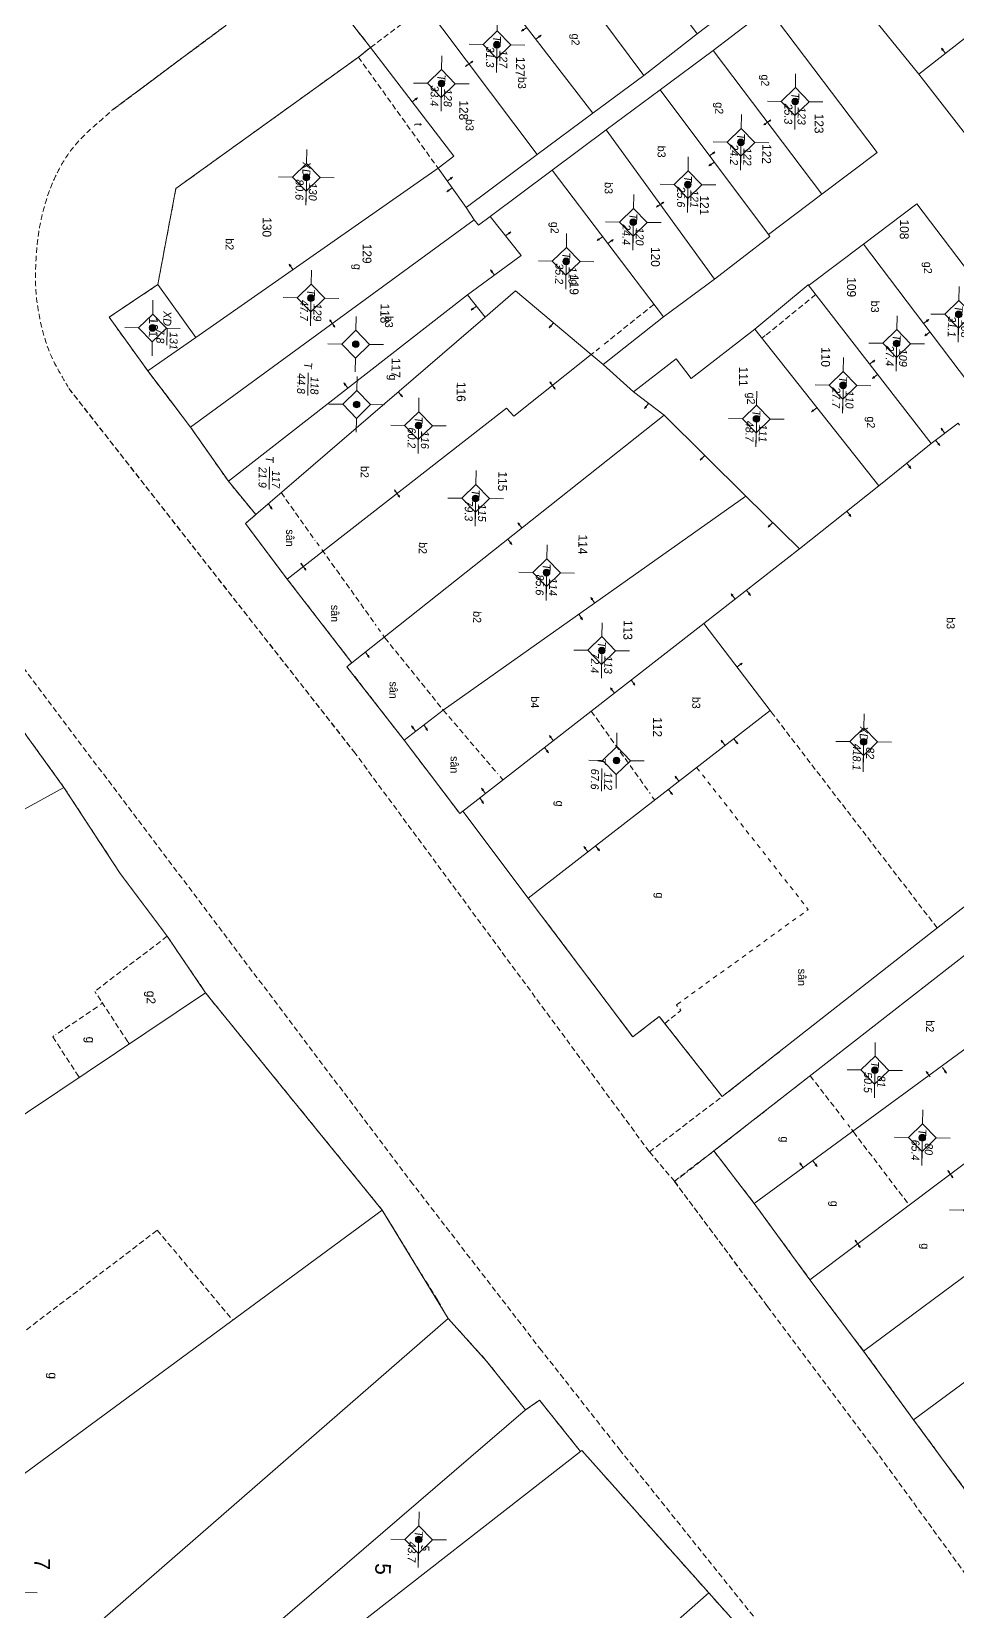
# Model space of a CAD drawing. Extents: x 601689 to 602595, y 1189742 to 1190763.
# Drawn here: x 602062.5 to 602104.2, y 1190195.5 to 1190266.6 of the extents above; entities that cross this region are included whole.
import ezdxf
from ezdxf.enums import TextEntityAlignment as Align

# ---------------------------------------------------------------- set-up
doc = ezdxf.new("R2010")
doc.units = 0
doc.header["$MEASUREMENT"] = 0
doc.linetypes.add('HIDDEN', pattern=[0.375, 0.25, -0.125])
for name, color, linetype in [('10', 250, 'Continuous'), ('11', 7, 'Continuous'), ('13', 7, 'Continuous'), ('14', 7, 'Continuous'), ('15', 7, 'Continuous'), ('16', 7, 'Continuous'), ('22', 7, 'Continuous'), ('53', 7, 'Continuous')]:
    doc.layers.add(name, color=color, linetype=linetype)
doc.layers.get('0').off()
doc.styles.add('TXT', font='vnshx.shx')

# ---------------------------------------------------------------- blocks, each defined once
blk = doc.blocks.new('B')
at = {"color": 7, "linetype": 'Continuous', "lineweight": 0}
for p, q in [((0.8, 2.62), (0.801, 5.6)), ((0.62, 2.441), (0.96, 2.78)), ((0.62, -0.969), (0.96, -0.63)), ((0.8, -4.05), (0.8, -0.81))]:
    blk.add_line(p, q, dxfattribs=at)
for points in [[(0.801, 5.6), (0.53, 5.331), (0.8, 10.21), (1.04, 4.83), (0.801, 5.6)], [(0.8, -4.05), (0.531, -4.309), (0.53, -9.429)], [(0.8, -4.05), (1.04, -4.569), (1.04, -10.289)], [(0.53, -7.289), (0.8, -6.95), (1.04, -8.139)]]:
    blk.add_lwpolyline(points, dxfattribs=at)
for points in [[(0.801, 5.6), (0.8, 10.21), (1.04, 4.83)], [(0.8, -4.05), (0.8, -6.95), (1.04, -4.569), (1.04, -8.139)]]:
    blk.add_solid(points, dxfattribs=at)
at = {"color": 7, "linetype": 'Continuous', "lineweight": 0, "style": 'TXT'}
blk.add_text('B', height=1.815, rotation=359.99996, dxfattribs=at).set_placement((0, 0))
blk = doc.blocks.new('NH3R')
at = {"layer": '16', "color": 7, "linetype": 'Continuous', "lineweight": 0}
for p, q in [((0, 0), (0.297, -0.005)), ((0.297, -0.005), (0.186, 0.031)), ((0.297, -0.005), (0.189, -0.033))]:
    blk.add_line(p, q, dxfattribs=at)
blk = doc.blocks.new('NH3')
at = {"layer": '16', "color": 7, "linetype": 'Continuous', "lineweight": 0}
for p, q in [((-0.199, -0.002), (-0.113, 0.021)), ((0.197, -0.012), (0.107, 0.015)), ((-0.199, -0.002), (0.197, -0.012)), ((-0.199, -0.002), (-0.116, -0.035)), ((0.197, -0.012), (0.104, -0.027))]:
    blk.add_line(p, q, dxfattribs=at)
blk = doc.blocks.new('*M1815181518151815')
at = {"layer": '13', "color": 3, "linetype": 'Continuous', "lineweight": 0}
blk.add_line((602586.786, 1189769.419), (602587.806, 1189769.419), dxfattribs=at)
at = {"layer": '13', "color": 3, "linetype": 'Continuous', "lineweight": 0, "style": 'TXT', "oblique": 7.60551}
for s, p in [('108', (602586.936, 1189769.719)), ('31.1', (602586.786, 1189769.119))]:
    blk.add_text(s, height=0.36, dxfattribs=at).set_placement(p, align=Align.MIDDLE_LEFT)
blk.add_text('T', height=0.36, dxfattribs=at).set_placement((602586.589, 1189769.419), align=Align.MIDDLE_RIGHT)
blk = doc.blocks.new('*M1818181818181818')
at = {"layer": '13', "color": 3, "linetype": 'Continuous', "lineweight": 0}
blk.add_line((602623.847, 1189768.32), (602624.867, 1189768.32), dxfattribs=at)
at = {"layer": '13', "color": 3, "linetype": 'Continuous', "lineweight": 0, "style": 'TXT', "oblique": 7.60551}
blk.add_text('T', height=0.36, dxfattribs=at).set_placement((602623.65, 1189768.32), align=Align.MIDDLE_RIGHT)
for s, p in [('80', (602623.997, 1189768.62)), ('65.4', (602623.847, 1189768.02))]:
    blk.add_text(s, height=0.36, dxfattribs=at).set_placement(p, align=Align.MIDDLE_LEFT)
blk = doc.blocks.new('*M1819181918191819')
at = {"layer": '13', "color": 3, "linetype": 'Continuous', "lineweight": 0}
blk.add_line((602588.134, 1189766.646), (602589.154, 1189766.646), dxfattribs=at)
at = {"layer": '13', "color": 3, "linetype": 'Continuous', "lineweight": 0, "style": 'TXT', "oblique": 7.60551}
for s, p in [('109', (602588.284, 1189766.946)), ('27.4', (602588.134, 1189766.346))]:
    blk.add_text(s, height=0.36, dxfattribs=at).set_placement(p, align=Align.MIDDLE_LEFT)
blk.add_text('T', height=0.36, dxfattribs=at).set_placement((602587.937, 1189766.646), align=Align.MIDDLE_RIGHT)
blk = doc.blocks.new('*M1820182018201820')
at = {"layer": '13', "color": 3, "linetype": 'Continuous', "lineweight": 0}
blk.add_line((602620.839, 1189766.138), (602621.859, 1189766.138), dxfattribs=at)
at = {"layer": '13', "color": 3, "linetype": 'Continuous', "lineweight": 0, "style": 'TXT', "oblique": 7.60551}
blk.add_text('T', height=0.36, dxfattribs=at).set_placement((602620.642, 1189766.138), align=Align.MIDDLE_RIGHT)
for s, p in [('81', (602620.989, 1189766.438)), ('50.5', (602620.839, 1189765.838))]:
    blk.add_text(s, height=0.36, dxfattribs=at).set_placement(p, align=Align.MIDDLE_LEFT)
blk = doc.blocks.new('*M1822182218221822')
at = {"layer": '13', "color": 3, "linetype": 'Continuous', "lineweight": 0}
blk.add_line((602606.073, 1189765.423), (602607.348, 1189765.423), dxfattribs=at)
at = {"layer": '13', "color": 3, "linetype": 'Continuous', "lineweight": 0, "style": 'TXT', "oblique": 7.60551}
blk.add_text('XD', height=0.36, dxfattribs=at).set_placement((602605.954, 1189765.423), align=Align.MIDDLE_RIGHT)
for s, p in [('82', (602606.223, 1189765.723)), ('418.1', (602606.073, 1189765.123))]:
    blk.add_text(s, height=0.36, dxfattribs=at).set_placement(p, align=Align.MIDDLE_LEFT)
blk = doc.blocks.new('*M1823182318231823')
at = {"layer": '13', "color": 3, "linetype": 'Continuous', "lineweight": 0}
blk.add_line((602590.05, 1189764.263), (602591.07, 1189764.263), dxfattribs=at)
at = {"layer": '13', "color": 3, "linetype": 'Continuous', "lineweight": 0, "style": 'TXT', "oblique": 7.60551}
blk.add_text('T', height=0.36, dxfattribs=at).set_placement((602589.853, 1189764.263), align=Align.MIDDLE_RIGHT)
for s, p in [('27.7', (602590.05, 1189763.963)), ('110', (602590.2, 1189764.563))]:
    blk.add_text(s, height=0.36, dxfattribs=at).set_placement(p, align=Align.MIDDLE_LEFT)
blk = doc.blocks.new('*M1825182518251825')
at = {"layer": '13', "color": 3, "linetype": 'Continuous', "lineweight": 0}
blk.add_line((602577.318, 1189761.923), (602578.338, 1189761.923), dxfattribs=at)
at = {"layer": '13', "color": 3, "linetype": 'Continuous', "lineweight": 0, "style": 'TXT', "oblique": 7.60551}
blk.add_text('T', height=0.36, dxfattribs=at).set_placement((602577.121, 1189761.923), align=Align.MIDDLE_RIGHT)
for s, p in [('123', (602577.468, 1189762.223)), ('25.3', (602577.318, 1189761.623))]:
    blk.add_text(s, height=0.36, dxfattribs=at).set_placement(p, align=Align.MIDDLE_LEFT)
blk = doc.blocks.new('*M1827182718271827')
at = {"layer": '13', "color": 3, "linetype": 'Continuous', "lineweight": 0}
blk.add_line((602591.62, 1189760.385), (602592.64, 1189760.385), dxfattribs=at)
at = {"layer": '13', "color": 3, "linetype": 'Continuous', "lineweight": 0, "style": 'TXT', "oblique": 7.60551}
for s, p in [('111', (602591.77, 1189760.685)), ('48.7', (602591.62, 1189760.085))]:
    blk.add_text(s, height=0.36, dxfattribs=at).set_placement(p, align=Align.MIDDLE_LEFT)
blk.add_text('T', height=0.36, dxfattribs=at).set_placement((602591.423, 1189760.385), align=Align.MIDDLE_RIGHT)
blk = doc.blocks.new('*M1828182818281828')
at = {"layer": '13', "color": 3, "linetype": 'Continuous', "lineweight": 0}
blk.add_line((602579.189, 1189759.509), (602580.209, 1189759.509), dxfattribs=at)
at = {"layer": '13', "color": 3, "linetype": 'Continuous', "lineweight": 0, "style": 'TXT', "oblique": 7.60551}
for s, p in [('122', (602579.339, 1189759.809)), ('24.2', (602579.189, 1189759.209))]:
    blk.add_text(s, height=0.36, dxfattribs=at).set_placement(p, align=Align.MIDDLE_LEFT)
blk.add_text('T', height=0.36, dxfattribs=at).set_placement((602578.992, 1189759.509), align=Align.MIDDLE_RIGHT)
blk = doc.blocks.new('*M1829182918291829')
at = {"layer": '13', "color": 3, "linetype": 'Continuous', "lineweight": 0}
blk.add_line((602581.123, 1189757.151), (602582.143, 1189757.151), dxfattribs=at)
at = {"layer": '13', "color": 3, "linetype": 'Continuous', "lineweight": 0, "style": 'TXT', "oblique": 7.60551}
blk.add_text('T', height=0.36, dxfattribs=at).set_placement((602580.926, 1189757.151), align=Align.MIDDLE_RIGHT)
for s, p in [('25.6', (602581.123, 1189756.851)), ('121', (602581.273, 1189757.451))]:
    blk.add_text(s, height=0.36, dxfattribs=at).set_placement(p, align=Align.MIDDLE_LEFT)
blk = doc.blocks.new('*M1831183118311831')
at = {"layer": '13', "color": 3, "linetype": 'Continuous', "lineweight": 0}
blk.add_line((602582.853, 1189754.717), (602583.873, 1189754.717), dxfattribs=at)
at = {"layer": '13', "color": 3, "linetype": 'Continuous', "lineweight": 0, "style": 'TXT', "oblique": 7.60551}
blk.add_text('T', height=0.36, dxfattribs=at).set_placement((602582.656, 1189754.717), align=Align.MIDDLE_RIGHT)
for s, p in [('120', (602583.003, 1189755.017)), ('24.4', (602582.853, 1189754.417))]:
    blk.add_text(s, height=0.36, dxfattribs=at).set_placement(p, align=Align.MIDDLE_LEFT)
blk = doc.blocks.new('*M1832183218321832')
at = {"layer": '13', "color": 3, "linetype": 'Continuous', "lineweight": 0}
blk.add_line((602607.079, 1189754.312), (602608.099, 1189754.312), dxfattribs=at)
at = {"layer": '13', "color": 3, "linetype": 'Continuous', "lineweight": 0, "style": 'TXT', "oblique": 7.60551}
blk.add_text('T', height=0.36, dxfattribs=at).set_placement((602606.882, 1189754.312), align=Align.MIDDLE_RIGHT)
for s, p in [('67.6', (602607.079, 1189754.012)), ('112', (602607.229, 1189754.612))]:
    blk.add_text(s, height=0.36, dxfattribs=at).set_placement(p, align=Align.MIDDLE_LEFT)
blk = doc.blocks.new('*M1833183318331833')
at = {"layer": '13', "color": 3, "linetype": 'Continuous', "lineweight": 0}
blk.add_line((602602.138, 1189753.578), (602603.158, 1189753.578), dxfattribs=at)
at = {"layer": '13', "color": 3, "linetype": 'Continuous', "lineweight": 0, "style": 'TXT', "oblique": 7.60551}
blk.add_text('T', height=0.36, dxfattribs=at).set_placement((602601.941, 1189753.578), align=Align.MIDDLE_RIGHT)
for s, p in [('113', (602602.288, 1189753.878)), ('72.4', (602602.138, 1189753.278))]:
    blk.add_text(s, height=0.36, dxfattribs=at).set_placement(p, align=Align.MIDDLE_LEFT)
blk = doc.blocks.new('*M1835183518351835')
at = {"layer": '13', "color": 3, "linetype": 'Continuous', "lineweight": 0}
blk.add_line((602584.658, 1189751.721), (602585.678, 1189751.721), dxfattribs=at)
at = {"layer": '13', "color": 3, "linetype": 'Continuous', "lineweight": 0, "style": 'TXT', "oblique": 7.60551}
for s, p in [('119', (602584.808, 1189752.021)), ('35.2', (602584.658, 1189751.421))]:
    blk.add_text(s, height=0.36, dxfattribs=at).set_placement(p, align=Align.MIDDLE_LEFT)
blk.add_text('T', height=0.36, dxfattribs=at).set_placement((602584.461, 1189751.721), align=Align.MIDDLE_RIGHT)
blk = doc.blocks.new('*M1836183618361836')
at = {"layer": '13', "color": 3, "linetype": 'Continuous', "lineweight": 0}
blk.add_line((602598.67, 1189751.046), (602599.69, 1189751.046), dxfattribs=at)
at = {"layer": '13', "color": 3, "linetype": 'Continuous', "lineweight": 0, "style": 'TXT', "oblique": 7.60551}
for s, p in [('114', (602598.82, 1189751.346)), ('85.6', (602598.67, 1189750.746))]:
    blk.add_text(s, height=0.36, dxfattribs=at).set_placement(p, align=Align.MIDDLE_LEFT)
blk.add_text('T', height=0.36, dxfattribs=at).set_placement((602598.473, 1189751.046), align=Align.MIDDLE_RIGHT)
blk = doc.blocks.new('*M1838183818381838')
at = {"layer": '13', "color": 3, "linetype": 'Continuous', "lineweight": 0}
blk.add_line((602574.956, 1189748.466), (602575.976, 1189748.466), dxfattribs=at)
at = {"layer": '13', "color": 3, "linetype": 'Continuous', "lineweight": 0, "style": 'TXT', "oblique": 7.60551}
blk.add_text('T', height=0.36, dxfattribs=at).set_placement((602574.759, 1189748.466), align=Align.MIDDLE_RIGHT)
for s, p in [('127', (602575.106, 1189748.766)), ('31.3', (602574.956, 1189748.166))]:
    blk.add_text(s, height=0.36, dxfattribs=at).set_placement(p, align=Align.MIDDLE_LEFT)
blk = doc.blocks.new('*M1839183918391839')
at = {"layer": '13', "color": 3, "linetype": 'Continuous', "lineweight": 0}
blk.add_line((602595.38, 1189747.803), (602596.4, 1189747.803), dxfattribs=at)
at = {"layer": '13', "color": 3, "linetype": 'Continuous', "lineweight": 0, "style": 'TXT', "oblique": 7.60551}
blk.add_text('T', height=0.36, dxfattribs=at).set_placement((602595.183, 1189747.803), align=Align.MIDDLE_RIGHT)
for s, p in [('115', (602595.53, 1189748.103)), ('79.3', (602595.38, 1189747.503))]:
    blk.add_text(s, height=0.36, dxfattribs=at).set_placement(p, align=Align.MIDDLE_LEFT)
blk = doc.blocks.new('*M1840184018401840')
at = {"layer": '13', "color": 3, "linetype": 'Continuous', "lineweight": 0}
blk.add_line((602576.738, 1189745.993), (602577.758, 1189745.993), dxfattribs=at)
at = {"layer": '13', "color": 3, "linetype": 'Continuous', "lineweight": 0, "style": 'TXT', "oblique": 7.60551}
for s, p in [('128', (602576.888, 1189746.293)), ('33.4', (602576.738, 1189745.693))]:
    blk.add_text(s, height=0.36, dxfattribs=at).set_placement(p, align=Align.MIDDLE_LEFT)
blk.add_text('T', height=0.36, dxfattribs=at).set_placement((602576.541, 1189745.993), align=Align.MIDDLE_RIGHT)
blk = doc.blocks.new('*M1841184118411841')
at = {"layer": '13', "color": 3, "linetype": 'Continuous', "lineweight": 0}
blk.add_line((602592.14, 1189745.186), (602593.16, 1189745.186), dxfattribs=at)
at = {"layer": '13', "color": 3, "linetype": 'Continuous', "lineweight": 0, "style": 'TXT', "oblique": 7.60551}
for s, p in [('116', (602592.29, 1189745.486)), ('60.2', (602592.14, 1189744.886))]:
    blk.add_text(s, height=0.36, dxfattribs=at).set_placement(p, align=Align.MIDDLE_LEFT)
blk.add_text('T', height=0.36, dxfattribs=at).set_placement((602591.943, 1189745.186), align=Align.MIDDLE_RIGHT)
blk = doc.blocks.new('*M1842184218421842')
at = {"layer": '13', "color": 3, "linetype": 'Continuous', "lineweight": 0}
blk.add_line((602591.23, 1189742.389), (602592.25, 1189742.389), dxfattribs=at)
at = {"layer": '13', "color": 3, "linetype": 'Continuous', "lineweight": 0, "style": 'TXT', "oblique": 7.60551}
for s, p in [('117', (602591.38, 1189742.689)), ('21.9', (602591.23, 1189742.089))]:
    blk.add_text(s, height=0.36, dxfattribs=at).set_placement(p, align=Align.MIDDLE_LEFT)
blk.add_text('T', height=0.36, dxfattribs=at).set_placement((602591.033, 1189742.389), align=Align.MIDDLE_RIGHT)
blk = doc.blocks.new('*M1843184318431843')
at = {"layer": '13', "color": 3, "linetype": 'Continuous', "lineweight": 0}
blk.add_line((602588.521, 1189742.307), (602589.541, 1189742.307), dxfattribs=at)
at = {"layer": '13', "color": 3, "linetype": 'Continuous', "lineweight": 0, "style": 'TXT', "oblique": 7.60551}
blk.add_text('T', height=0.36, dxfattribs=at).set_placement((602588.324, 1189742.307), align=Align.MIDDLE_RIGHT)
for s, p in [('44.8', (602588.521, 1189742.007)), ('118', (602588.671, 1189742.607))]:
    blk.add_text(s, height=0.36, dxfattribs=at).set_placement(p, align=Align.MIDDLE_LEFT)
blk = doc.blocks.new('*M1844184418441844')
at = {"layer": '13', "color": 3, "linetype": 'Continuous', "lineweight": 0}
blk.add_line((602586.473, 1189740.265), (602587.493, 1189740.265), dxfattribs=at)
at = {"layer": '13', "color": 3, "linetype": 'Continuous', "lineweight": 0, "style": 'TXT', "oblique": 7.60551}
for s, p in [('129', (602586.623, 1189740.565)), ('47.7', (602586.473, 1189739.965))]:
    blk.add_text(s, height=0.36, dxfattribs=at).set_placement(p, align=Align.MIDDLE_LEFT)
blk.add_text('T', height=0.36, dxfattribs=at).set_placement((602586.276, 1189740.265), align=Align.MIDDLE_RIGHT)
blk = doc.blocks.new('*M1845184518451845')
at = {"layer": '13', "color": 3, "linetype": 'Continuous', "lineweight": 0}
blk.add_line((602581.048, 1189739.978), (602582.068, 1189739.978), dxfattribs=at)
at = {"layer": '13', "color": 3, "linetype": 'Continuous', "lineweight": 0, "style": 'TXT', "oblique": 7.60551}
blk.add_text('XD', height=0.36, dxfattribs=at).set_placement((602580.929, 1189739.978), align=Align.MIDDLE_RIGHT)
for s, p in [('130', (602581.198, 1189740.278)), ('80.6', (602581.048, 1189739.678))]:
    blk.add_text(s, height=0.36, dxfattribs=at).set_placement(p, align=Align.MIDDLE_LEFT)
blk = doc.blocks.new('*M1846184618461846')
at = {"layer": '13', "color": 3, "linetype": 'Continuous', "lineweight": 0}
blk.add_line((602587.923, 1189733.152), (602588.688, 1189733.152), dxfattribs=at)
at = {"layer": '13', "color": 3, "linetype": 'Continuous', "lineweight": 0, "style": 'TXT', "oblique": 7.60551}
for s, p in [('131', (602588.073, 1189733.452)), ('7.8', (602587.923, 1189732.852))]:
    blk.add_text(s, height=0.36, dxfattribs=at).set_placement(p, align=Align.MIDDLE_LEFT)
blk.add_text('XD', height=0.36, dxfattribs=at).set_placement((602587.804, 1189733.152), align=Align.MIDDLE_RIGHT)
blk = doc.blocks.new('CENTRD')
at = {"layer": '11', "linetype": 'Continuous', "lineweight": 0}
h = blk.add_hatch(color=2, dxfattribs=at)
edge = h.paths.add_edge_path()
edge.add_arc((0, 0), 0.15, 0, 360)
at = {"layer": '11', "color": 2, "linetype": 'Continuous', "lineweight": 0}
for p, q in [((0, 1.25), (0, 0.625)), ((-0.625, 0), (-1.25, 0)), ((0, 0.625), (-0.625, 0)), ((-0.625, 0), (0, -0.625)), ((0.625, 0), (0, 0.625)), ((0, -0.625), (0.625, 0)), ((1.25, 0), (0.625, 0)), ((0, -0.625), (0, -1.25))]:
    blk.add_line(p, q, dxfattribs=at)
blk.add_circle((0, 0), 0.15, dxfattribs=at)
blk = doc.blocks.new('*M1868186818681868')
at = {"layer": '13', "color": 3, "linetype": 'Continuous', "lineweight": 0}
blk.add_line((602642.253, 1189745.921), (602643.273, 1189745.921), dxfattribs=at)
at = {"layer": '13', "color": 3, "linetype": 'Continuous', "lineweight": 0, "style": 'TXT', "oblique": 7.60551}
for s, p in [('5', (602642.403, 1189746.221)), ('43.7', (602642.253, 1189745.621))]:
    blk.add_text(s, height=0.36, dxfattribs=at).set_placement(p, align=Align.MIDDLE_LEFT)
blk.add_text('T', height=0.36, dxfattribs=at).set_placement((602642.056, 1189745.921), align=Align.MIDDLE_RIGHT)

msp = doc.modelspace()

# ---------------------------------------------------------------- linework, layer by layer
at = {"layer": '10', "color": 7, "linetype": 'Continuous', "lineweight": 0}
for p, q in [((602086.335, 1190274.716), (602092.463, 1190266.471)), ((602083.91, 1190272.869), (602090.066, 1190264.594)), ((602079.139, 1190269.184), (602085.267, 1190261.04)), ((602100.432, 1190267.121), (602102.429, 1190264.654)), ((602092.463, 1190266.471), (602090.066, 1190264.594)), ((602102.429, 1190264.654), (602104.834, 1190266.531)), ((602090.798, 1190263.954), (602093.182, 1190265.721)), ((602093.182, 1190265.721), (602098.064, 1190259.254)), ((602090.066, 1190264.594), (602087.764, 1190262.905)), ((602088.363, 1190262.147), (602090.798, 1190263.954)), ((602090.798, 1190263.954), (602095.669, 1190257.447)), ((602087.764, 1190262.905), (602085.267, 1190261.04)), ((602085.928, 1190260.33), (602088.363, 1190262.147)), ((602088.363, 1190262.147), (602093.242, 1190255.43)), ((602085.267, 1190261.04), (602082.065, 1190258.653)), ((602080.799, 1190260.421), (602069.904, 1190252.81)), ((602080.799, 1190260.421), (602082.065, 1190258.653)), ((602083.14, 1190258.249), (602085.928, 1190260.33)), ((602085.928, 1190260.33), (602090.948, 1190253.732)), ((602098.064, 1190259.254), (602095.669, 1190257.447)), ((602082.427, 1190258.098), (602069.659, 1190248.773)), ((602082.065, 1190258.653), (602082.427, 1190258.098)), ((602099.953, 1190256.998), (602105.414, 1190249.772)), ((602093.242, 1190255.43), (602090.948, 1190253.732)), ((602068.187, 1190255.183), (602069.904, 1190252.81)), ((602071.365, 1190246.339), (602082.121, 1190254.722)), ((602082.121, 1190254.722), (602082.917, 1190253.721)), ((602097.458, 1190255.172), (602095.06, 1190253.175)), ((602097.458, 1190255.172), (602102.99, 1190248.035)), ((602082.917, 1190253.721), (602072.595, 1190244.842)), ((602090.948, 1190253.732), (602088.228, 1190251.588)), ((602095.06, 1190253.175), (602100.634, 1190246.128)), ((602069.904, 1190252.81), (602067.743, 1190251.299)), ((602088.228, 1190251.588), (602087.695, 1190252.036)), ((602069.659, 1190248.773), (602067.743, 1190251.299)), ((602088.228, 1190251.588), (602089.592, 1190250.36)), ((602089.592, 1190250.36), (602090.968, 1190249.311)), ((602090.968, 1190249.311), (602076.923, 1190238.173)), ((602090.968, 1190249.311), (602094.657, 1190245.67)), ((602071.365, 1190246.339), (602069.659, 1190248.773)), ((602100.634, 1190246.128), (602102.99, 1190248.035)), ((602072.595, 1190244.842), (602071.365, 1190246.339)), ((602097.065, 1190243.297), (602100.634, 1190246.128)), ((602094.657, 1190245.67), (602097.065, 1190243.297)), ((602092.759, 1190239.946), (602097.065, 1190243.297)), ((602076.923, 1190238.173), (602074.016, 1190241.932)), ((602081.913, 1190231.494), (602092.759, 1190239.946)), ((602081.913, 1190231.494), (602084.86, 1190227.583)), ((602070.34, 1190223.323), (602031.532, 1190197.323)), ((602070.34, 1190223.323), (602078.286, 1190213.552)), ((602107.689, 1190223.13), (602095.031, 1190213.843)), ((602110.155, 1190219.896), (602097.535, 1190210.418)), ((602112.6, 1190216.592), (602099.95, 1190207.205)), ((602078.286, 1190213.552), (602081.26, 1190208.672)), ((602095.031, 1190213.843), (602097.535, 1190210.418)), ((602097.535, 1190210.418), (602099.95, 1190207.205)), ((602099.95, 1190207.205), (602102.199, 1190204.114)), ((602102.199, 1190204.114), (602104.672, 1190200.76)), ((602092.981, 1190196.33), (602099.285, 1190189.314))]:
    msp.add_line(p, q, dxfattribs=at)
for points in [[(602092.463, 1190266.471), (602095.03, 1190268.436), (602090.04, 1190275.015), (602088.862, 1190276.611), (602086.335, 1190274.716)], [(602081.595, 1190271.02), (602082.635, 1190269.556), (602087.764, 1190262.905)], [(602077.763, 1190265.852), (602076.633, 1190267.298), (602079.139, 1190269.184)], [(602093.182, 1190265.721), (602095.659, 1190267.608), (602100.56, 1190261.13), (602098.064, 1190259.254)], [(602068.187, 1190255.183), (602069.006, 1190259.513), (602077.217, 1190265.42), (602077.763, 1190265.852)], [(602077.763, 1190265.852), (602081.507, 1190260.962), (602080.799, 1190260.421)], [(602102.429, 1190264.654), (602108.738, 1190256.548), (602111.183, 1190258.424)], [(602108.526, 1190252.08), (602106.082, 1190255.424), (602105.334, 1190254.894), (602102.348, 1190258.825), (602099.953, 1190256.998)], [(602083.14, 1190258.249), (602084.535, 1190256.499), (602082.121, 1190254.722)], [(602082.427, 1190258.098), (602082.614, 1190257.856), (602083.14, 1190258.249)], [(602095.669, 1190257.447), (602095.728, 1190257.356), (602093.242, 1190255.43)], [(602099.953, 1190256.998), (602097.518, 1190255.181), (602097.458, 1190255.172)], [(602067.743, 1190251.299), (602065.996, 1190253.723), (602068.187, 1190255.183)], [(602087.695, 1190252.036), (602084.283, 1190254.903), (602082.917, 1190253.721)], [(602095.06, 1190253.175), (602092.19, 1190250.954), (602091.513, 1190251.853), (602089.592, 1190250.36)], [(602087.695, 1190252.036), (602084.216, 1190249.263), (602083.881, 1190249.628), (602074.016, 1190241.932)], [(602102.99, 1190248.035), (602104.213, 1190248.949), (602104.271, 1190248.858)], [(602094.657, 1190245.67), (602081.035, 1190236.046), (602079.276, 1190234.69)], [(602074.016, 1190241.932), (602072.13, 1190244.439), (602072.595, 1190244.842)], [(602092.759, 1190239.946), (602095.745, 1190236.024), (602084.86, 1190227.583)], [(602079.276, 1190234.69), (602076.702, 1190237.996), (602076.923, 1190238.173)], [(602060.481, 1190235.818), (602061.219, 1190236.367), (602063.967, 1190232.56)], [(602114.957, 1190235.411), (602093.587, 1190218.653), (602090.756, 1190222.252), (602089.563, 1190221.348), (602084.86, 1190227.583)], [(602079.276, 1190234.69), (602081.781, 1190231.385), (602081.913, 1190231.494)], [(602063.967, 1190232.56), (602060.711, 1190230.774), (602056.81, 1190228.538), (602055.671, 1190227.853), (602054.03, 1190229.996)], [(602063.967, 1190232.56), (602066.494, 1190228.695), (602068.615, 1190225.866), (602070.34, 1190223.323)], [(602107.689, 1190223.13), (602105.597, 1190225.879), (602093.213, 1190216.208), (602095.031, 1190213.843)], [(602078.286, 1190213.552), (602058.87, 1190199.269), (602058.577, 1190199.122), (602051.971, 1190193.592), (602046.351, 1190189.169), (602041.777, 1190184.532)], [(602114.838, 1190213.572), (602114.897, 1190213.491), (602102.199, 1190204.114)], [(602081.26, 1190208.672), (602056.868, 1190187.446), (602046.854, 1190175.532)], [(602081.26, 1190208.672), (602082.983, 1190206.758), (602084.733, 1190204.564)], [(602084.733, 1190204.564), (602085.37, 1190204.996), (602087.207, 1190202.69)], [(602084.733, 1190204.564), (602072.64, 1190194.169), (602074.408, 1190192.564)], [(602087.207, 1190202.69), (602075.977, 1190193.934), (602074.408, 1190192.564)], [(602092.981, 1190196.33), (602087.268, 1190202.739), (602087.207, 1190202.69)], [(602058.465, 1190163.992), (602064.092, 1190169.505), (602072.065, 1190177.676), (602080.015, 1190185.017), (602082.14, 1190186.788), (602092.981, 1190196.33)]]:
    msp.add_lwpolyline(points, dxfattribs=at)
at = {"layer": '14', "color": 6, "linetype": 'HIDDEN', "lineweight": 0}
for p, q in [((602077.763, 1190265.852), (602079.825, 1190267.405)), ((602077.217, 1190265.42), (602080.799, 1190260.421)), ((602097.792, 1190254.737), (602095.536, 1190252.898)), ((602090.516, 1190254.297), (602088.19, 1190252.439)), ((602095.526, 1190252.898), (602095.375, 1190252.77)), ((602087.815, 1190252.134), (602087.695, 1190252.036)), ((602088.068, 1190252.34), (602087.916, 1190252.213)), ((602073.738, 1190245.827), (602075.269, 1190243.675)), ((602075.338, 1190243.584), (602075.446, 1190243.434)), ((602075.573, 1190243.262), (602078.017, 1190239.848)), ((602078.105, 1190239.717), (602078.203, 1190239.585)), ((602078.311, 1190239.434), (602078.409, 1190239.292)), ((602078.409, 1190239.292), (602081.035, 1190236.046)), ((602081.035, 1190236.046), (602083.486, 1190233.173)), ((602087.695, 1190235.995), (602090.343, 1190232.288)), ((602095.873, 1190235.852), (602095.745, 1190236.024)), ((602103.262, 1190226.241), (602095.873, 1190235.852)), ((602092.567, 1190233.298), (602092.439, 1190233.45)), ((602083.594, 1190233.051), (602083.722, 1190232.899)), ((602092.814, 1190232.984), (602092.696, 1190233.136)), ((602093.059, 1190232.671), (602092.941, 1190232.823)), ((602090.442, 1190232.147), (602090.55, 1190231.995)), ((602093.305, 1190232.358), (602093.187, 1190232.509)), ((602093.56, 1190232.044), (602093.432, 1190232.196)), ((602093.807, 1190231.721), (602093.679, 1190231.883)), ((602094.052, 1190231.407), (602093.924, 1190231.569)), ((602094.297, 1190231.094), (602094.17, 1190231.256)), ((602094.543, 1190230.781), (602094.425, 1190230.942)), ((602094.789, 1190230.467), (602094.671, 1190230.629)), ((602095.035, 1190230.154), (602094.917, 1190230.306)), ((602095.29, 1190229.84), (602095.163, 1190229.992)), ((602095.536, 1190229.526), (602095.408, 1190229.678)), ((602095.782, 1190229.214), (602095.654, 1190229.366)), ((602096.028, 1190228.89), (602095.91, 1190229.052)), ((602096.273, 1190228.577), (602096.155, 1190228.738)), ((602096.519, 1190228.263), (602096.401, 1190228.425)), ((602096.775, 1190227.95), (602096.646, 1190228.111)), ((602097.021, 1190227.637), (602096.893, 1190227.799)), ((602097.078, 1190226.786), (602097.24, 1190226.903)), ((602097.266, 1190227.323), (602097.138, 1190227.475)), ((602096.099, 1190226.089), (602096.261, 1190226.207)), ((602096.422, 1190226.324), (602096.584, 1190226.442)), ((602096.746, 1190226.561), (602096.907, 1190226.668)), ((602095.13, 1190225.382), (602095.291, 1190225.5)), ((602095.453, 1190225.618), (602095.614, 1190225.736)), ((602095.776, 1190225.854), (602095.937, 1190225.971)), ((602094.159, 1190224.676), (602094.321, 1190224.794)), ((602094.483, 1190224.911), (602094.644, 1190225.029)), ((602094.806, 1190225.147), (602094.968, 1190225.264)), ((602093.18, 1190223.979), (602093.342, 1190224.097)), ((602093.514, 1190224.214), (602093.675, 1190224.332)), ((602093.837, 1190224.45), (602093.998, 1190224.567)), ((602092.211, 1190223.272), (602092.371, 1190223.39)), ((602092.533, 1190223.507), (602092.695, 1190223.625)), ((602092.857, 1190223.744), (602093.018, 1190223.861)), ((602065.472, 1190222.699), (602063.594, 1190221.434)), ((602065.488, 1190223.189), (602065.634, 1190222.957)), ((602065.703, 1190222.856), (602065.612, 1190222.797)), ((602065.673, 1190222.896), (602066.849, 1190221.1)), ((602091.533, 1190222.782), (602091.726, 1190222.919)), ((602091.582, 1190222.711), (602091.533, 1190222.782)), ((602091.73, 1190222.529), (602091.681, 1190222.6)), ((602091.887, 1190223.037), (602092.049, 1190223.154)), ((602091.002, 1190221.949), (602091.73, 1190222.529)), ((602066.849, 1190221.1), (602066.898, 1190221.029)), ((602064.589, 1190219.621), (602064.647, 1190219.53)), ((602097.55, 1190219.589), (602099.142, 1190217.527)), ((602099.24, 1190217.395), (602099.338, 1190217.274)), ((602099.407, 1190217.183), (602099.495, 1190217.062)), ((602099.495, 1190217.062), (602102.001, 1190213.777))]:
    msp.add_line(p, q, dxfattribs=at)
for points in [[(602097.402, 1190227.021), (602097.462, 1190227.07), (602097.384, 1190227.161)], [(602068.615, 1190225.866), (602065.351, 1190223.39), (602065.419, 1190223.28)], [(602063.513, 1190221.386), (602063.463, 1190221.346), (602064.589, 1190219.621)], [(602055.713, 1190203.172), (602068.164, 1190212.641), (602071.559, 1190208.604)]]:
    msp.add_lwpolyline(points, dxfattribs=at)
at = {"layer": '22', "color": 7, "linetype": 'HIDDEN', "lineweight": 0}
for p, q in [((602079.956, 1190273.323), (602066.104, 1190263.012)), ((602079.865, 1190273.255), (602066.104, 1190263.012)), ((602071.197, 1190266.803), (602066.104, 1190263.012)), ((602077.763, 1190265.852), (602076.633, 1190267.298)), ((602069.006, 1190259.513), (602077.217, 1190265.42)), ((602077.217, 1190265.42), (602077.763, 1190265.852)), ((602069.006, 1190259.513), (602073.834, 1190262.986)), ((602068.187, 1190255.183), (602069.006, 1190259.513)), ((602068.187, 1190255.183), (602069.006, 1190259.513)), ((602065.996, 1190253.723), (602068.187, 1190255.183)), ((602065.996, 1190253.723), (602068.187, 1190255.183)), ((602067.743, 1190251.299), (602065.996, 1190253.723)), ((602067.743, 1190251.299), (602065.996, 1190253.723)), ((602069.119, 1190249.49), (602067.743, 1190251.299)), ((602069.659, 1190248.773), (602067.743, 1190251.299)), ((602064.182, 1190250.518), (602077.009, 1190234.181)), ((602064.192, 1190250.508), (602066.541, 1190247.515)), ((602064.192, 1190250.508), (602077.009, 1190234.181)), ((602079.672, 1190214.713), (602053.319, 1190249.617)), ((602079.672, 1190214.713), (602053.319, 1190249.617)), ((602071.365, 1190246.339), (602069.659, 1190248.773)), ((602072.595, 1190244.842), (602071.365, 1190246.339)), ((602072.13, 1190244.439), (602072.595, 1190244.842)), ((602074.016, 1190241.932), (602072.13, 1190244.439)), ((602076.923, 1190238.173), (602074.016, 1190241.932)), ((602076.702, 1190237.996), (602076.923, 1190238.173)), ((602079.276, 1190234.69), (602076.702, 1190237.996)), ((602061.219, 1190236.367), (602063.967, 1190232.56)), ((602079.276, 1190234.69), (602081.781, 1190231.385)), ((602063.967, 1190232.56), (602066.494, 1190228.695)), ((602081.781, 1190231.385), (602081.913, 1190231.494)), ((602081.913, 1190231.494), (602084.86, 1190227.583)), ((602066.494, 1190228.695), (602068.615, 1190225.866)), ((602084.86, 1190227.583), (602089.563, 1190221.348)), ((602068.615, 1190225.866), (602070.34, 1190223.323)), ((602070.34, 1190223.323), (602070.35, 1190223.303)), ((602070.35, 1190223.303), (602078.286, 1190213.552)), ((602089.563, 1190221.348), (602090.756, 1190222.252)), ((602090.756, 1190222.252), (602091.002, 1190221.949)), ((602091.002, 1190221.949), (602093.587, 1190218.653)), ((602093.587, 1190218.653), (602096.306, 1190220.786)), ((602097.348, 1190219.441), (602093.213, 1190216.208)), ((602090.312, 1190216.168), (602091.434, 1190214.853)), ((602090.312, 1190216.168), (602091.434, 1190214.853)), ((602091.434, 1190214.853), (602093.213, 1190216.208)), ((602093.213, 1190216.208), (602091.98, 1190215.245)), ((602093.213, 1190216.208), (602095.031, 1190213.843)), ((602091.879, 1190215.166), (602091.616, 1190214.97)), ((602085.45, 1190207.235), (602079.672, 1190214.713)), ((602085.45, 1190207.235), (602079.672, 1190214.713)), ((602078.286, 1190213.552), (602080.78, 1190209.489)), ((602095.031, 1190213.843), (602097.535, 1190210.418)), ((602097.535, 1190210.418), (602099.95, 1190207.205)), ((602080.78, 1190209.489), (602081.26, 1190208.672)), ((602081.26, 1190208.672), (602082.983, 1190206.758)), ((602089.008, 1190202.725), (602085.45, 1190207.235)), ((602089.008, 1190202.725), (602085.45, 1190207.235)), ((602099.95, 1190207.205), (602102.199, 1190204.114)), ((602082.983, 1190206.758), (602084.733, 1190204.564)), ((602084.733, 1190204.564), (602085.37, 1190204.996)), ((602085.37, 1190204.996), (602087.207, 1190202.69)), ((602102.199, 1190204.114), (602104.672, 1190200.76)), ((602087.268, 1190202.739), (602087.207, 1190202.69)), ((602087.268, 1190202.739), (602092.981, 1190196.33)), ((602096.166, 1190193.817), (602089.008, 1190202.725)), ((602096.166, 1190193.817), (602089.008, 1190202.725)), ((602092.981, 1190196.33), (602095.66, 1190193.323))]:
    msp.add_line(p, q, dxfattribs=at)
for points in [[(602077.009, 1190234.181), (602090.312, 1190216.168), (602093.587, 1190218.653)], [(602077.009, 1190234.181), (602090.312, 1190216.168), (602093.587, 1190218.653)], [(602091.434, 1190214.853), (602095.628, 1190209.215), (602100.44, 1190202.798), (602106.104, 1190195.01), (602119.132, 1190178.07), (602122.904, 1190173.848), (602129.615, 1190167.306), (602134.214, 1190163.523)], [(602091.515, 1190214.891), (602091.444, 1190214.832), (602095.628, 1190209.215), (602100.44, 1190202.798), (602106.104, 1190195.01), (602113.129, 1190185.873)]]:
    msp.add_lwpolyline(points, dxfattribs=at)
msp.add_open_spline([(602066.023, 1190262.924), (602065.763, 1190262.697), (602065.503, 1190262.47), (602065.244, 1190262.244), (602065.079, 1190262.1), (602064.922, 1190261.947), (602064.767, 1190261.791), (602064.5, 1190261.522), (602064.263, 1190261.228), (602064.055, 1190260.91), (602063.942, 1190260.736), (602063.844, 1190260.557), (602063.747, 1190260.374), (602063.64, 1190260.172), (602063.54, 1190259.97), (602063.449, 1190259.759), (602063.192, 1190259.154), (602063.022, 1190258.532), (602062.893, 1190257.886), (602062.777, 1190257.302), (602062.728, 1190256.716), (602062.7, 1190256.129), (602062.669, 1190255.487), (602062.681, 1190254.842), (602062.783, 1190254.198), (602062.933, 1190253.244), (602063.175, 1190252.297), (602063.645, 1190251.466), (602063.814, 1190251.167), (602063.984, 1190250.868), (602064.153, 1190250.568)], degree=3, knots=[0, 0, 0, 0, 0.075596, 0.075596, 0.075596, 0.123684, 0.123684, 0.123684, 0.206491, 0.206491, 0.206491, 0.251661, 0.251661, 0.251661, 0.301679, 0.301679, 0.301679, 0.444486, 0.444486, 0.444486, 0.573764, 0.573764, 0.573764, 0.715121, 0.715121, 0.715121, 0.924592, 0.924592, 0.924592, 1, 1, 1, 1], dxfattribs=at)
msp.add_open_spline([(602066.023, 1190262.924), (602065.763, 1190262.697), (602065.503, 1190262.47), (602065.244, 1190262.244), (602065.079, 1190262.1), (602064.922, 1190261.947), (602064.767, 1190261.791), (602064.5, 1190261.522), (602064.263, 1190261.228), (602064.055, 1190260.91), (602063.942, 1190260.736), (602063.844, 1190260.557), (602063.747, 1190260.374), (602063.64, 1190260.172), (602063.54, 1190259.97), (602063.449, 1190259.759), (602063.192, 1190259.154), (602063.022, 1190258.532), (602062.893, 1190257.886), (602062.777, 1190257.302), (602062.728, 1190256.716), (602062.7, 1190256.129), (602062.669, 1190255.487), (602062.681, 1190254.842), (602062.783, 1190254.198), (602062.933, 1190253.244), (602063.175, 1190252.297), (602063.645, 1190251.466), (602063.814, 1190251.167), (602063.984, 1190250.868), (602064.153, 1190250.568)], degree=3, knots=[0, 0, 0, 0, 0.075596, 0.075596, 0.075596, 0.123684, 0.123684, 0.123684, 0.206491, 0.206491, 0.206491, 0.251661, 0.251661, 0.251661, 0.301679, 0.301679, 0.301679, 0.444486, 0.444486, 0.444486, 0.573764, 0.573764, 0.573764, 0.715121, 0.715121, 0.715121, 0.924592, 0.924592, 0.924592, 1, 1, 1, 1], dxfattribs=at)
msp.add_open_spline([(602066.023, 1190262.924), (602065.763, 1190262.697), (602065.503, 1190262.47), (602065.244, 1190262.244), (602065.079, 1190262.1), (602064.922, 1190261.947), (602064.767, 1190261.791), (602064.5, 1190261.522), (602064.263, 1190261.228), (602064.055, 1190260.91), (602063.942, 1190260.736), (602063.844, 1190260.557), (602063.747, 1190260.374), (602063.64, 1190260.172), (602063.54, 1190259.97), (602063.449, 1190259.759), (602063.192, 1190259.154), (602063.022, 1190258.532), (602062.893, 1190257.886), (602062.777, 1190257.302), (602062.728, 1190256.716), (602062.7, 1190256.129), (602062.669, 1190255.487), (602062.681, 1190254.842), (602062.783, 1190254.198), (602062.933, 1190253.244), (602063.175, 1190252.297), (602063.645, 1190251.466), (602063.814, 1190251.167), (602063.984, 1190250.868), (602064.153, 1190250.568)], degree=3, knots=[0, 0, 0, 0, 0.075596, 0.075596, 0.075596, 0.123684, 0.123684, 0.123684, 0.206491, 0.206491, 0.206491, 0.251661, 0.251661, 0.251661, 0.301679, 0.301679, 0.301679, 0.444486, 0.444486, 0.444486, 0.573764, 0.573764, 0.573764, 0.715121, 0.715121, 0.715121, 0.924592, 0.924592, 0.924592, 1, 1, 1, 1], dxfattribs=at)

# ---------------------------------------------------------------- block references
at = {"color": 7, "linetype": 'Continuous', "lineweight": 0, "rotation": 269.214199256255}
msp.add_blockref('B', (602109.797, 1190243.392), dxfattribs=at)
at = {"layer": '11', "color": 2, "linetype": 'Continuous', "lineweight": 0, "rotation": 269.1680420500809}
for p in [(602083.45, 1190265.978), (602080.951, 1190264.232), (602096.871, 1190263.421), (602094.43, 1190261.585), (602074.874, 1190260.01), (602092.044, 1190259.685), (602089.586, 1190257.991), (602086.564, 1190256.23), (602075.082, 1190254.581), (602104.229, 1190253.845), (602067.949, 1190253.235), (602077.095, 1190252.504), (602101.437, 1190252.537), (602099.026, 1190250.656), (602077.137, 1190249.794), (602095.126, 1190249.143), (602079.921, 1190248.843), (602082.49, 1190245.566), (602085.685, 1190242.229), (602088.167, 1190238.724), (602099.953, 1190234.618), (602088.829, 1190233.773), (602100.454, 1190219.843), (602102.592, 1190216.804), (602105.067, 1190213.54), (602079.928, 1190198.725), (602061.514, 1190196.347)]:
    msp.add_blockref('CENTRD', p, dxfattribs=at)
at = {"layer": '13', "color": 3, "linetype": 'Continuous', "lineweight": 0, "rotation": 269.1680420500809}
for name, p in [('*M1838183818381838', (-578790.27, 1810052.359)), ('*M1840184018401840', (-578790.27, 1810052.359)), ('*M1825182518251825', (-578790.27, 1810052.359)), ('*M1828182818281828', (-578790.27, 1810052.359)), ('*M1845184518451845', (-578790.27, 1810052.359)), ('*M1829182918291829', (-578790.27, 1810052.359)), ('*M1831183118311831', (-578790.27, 1810052.359)), ('*M1835183518351835', (-578790.27, 1810052.359)), ('*M1844184418441844', (-578790.27, 1810052.359)), ('*M1846184618461846', (-578789.609, 1810052.422)), ('*M1815181518151815', (-578790.27, 1810052.359)), ('*M1819181918191819', (-578790.27, 1810052.359)), ('*M1843184318431843', (-578792.413, 1810051.145)), ('*M1823182318231823', (-578790.27, 1810052.359)), ('*M1841184118411841', (-578790.27, 1810052.359)), ('*M1827182718271827', (-578790.27, 1810052.359)), ('*M1842184218421842', (-578794.193, 1810049.634)), ('*M1839183918391839', (-578790.27, 1810052.359)), ('*M1836183618361836', (-578790.27, 1810052.359)), ('*M1833183318331833', (-578790.27, 1810052.359)), ('*M1822182218221822', (-578790.27, 1810052.359)), ('*M1832183218321832', (-578790.933, 1810052.076)), ('*M1820182018201820', (-578790.27, 1810052.359)), ('*M1818181818181818', (-578790.27, 1810052.359)), ('*M1868186818681868', (-578790.27, 1810052.359))]:
    msp.add_blockref(name, p, dxfattribs=at)
at = {"layer": '16', "color": 7, "linetype": 'Continuous', "lineweight": 0}
for name, p, xscale, yscale, rotation in [('NH3R', (602084.796, 1190266.756), 0.9999985186375994, 0.9999985186375994, 215.6067252016021), ('NH3R', (602085.199, 1190266.23), 1.000002689434061, 1.000002689434061, 37.63459475374492), ('NH3R', (602079.63, 1190263.407), 0.9999982988904074, 0.9999982988904074, 37.42620947766296), ('NH3', (602095.618, 1190262.488), 0.9999979904115844, 0.9999979904115844, 37.04496793178556), ('NH3R', (602081.437, 1190259.532), 0.9999985186375994, 0.9999985186375994, 215.6067252016021), ('NH3R', (602081.212, 1190259.845), 1.000002689434061, 1.000002689434061, 37.63459475374492), ('NH3R', (602074.266, 1190255.86), 1.000001210937945, 1.000001210937945, 124.9395454475515), ('NH3R', (602082.524, 1190254.217), 1.000001187085443, 1.000001187085443, 218.5075521666995), ('NH3', (602076.043, 1190253.436), 0.9999987981028756, 0.9999987981028756, 306.1401794408806), ('NH3R', (602079.011, 1190250.365), 0.9999987511350208, 0.9999987511350208, 310.7125325547718), ('NH3', (602085.956, 1190250.65), 1.000001930665186, 1.000001930665186, 308.5551398955918), ('NH3R', (602103.193, 1190248.183), 1.000001445830829, 1.000001445830829, 309.1803888785671), ('NH3R', (602101.898, 1190247.151), 1.000001445830829, 1.000001445830829, 309.1803888785671), ('NH3R', (602073.162, 1190245.335), 1.000002099594961, 1.000002099594961, 305.235686741151), ('NH3R', (602099.199, 1190244.988), 0.99999883947622, 0.99999883947622, 308.4593824632116), ('NH3R', (602084.577, 1190244.238), 1.000001323294055, 1.000001323294055, 128.4220443721666), ('NH3R', (602083.941, 1190243.736), 1.000001323294055, 1.000001323294055, 308.4220443721669), ('NH3R', (602087.842, 1190240.863), 1.000002099594961, 1.000002099594961, 125.235686741151), ('NH3R', (602094.164, 1190241.037), 1.000001652089834, 1.000001652089834, 127.9094776060741), ('NH3R', (602094.68, 1190241.439), 1.000001652089834, 1.000001652089834, 307.9094776060741), ('NH3R', (602087.134, 1190240.353), 1.000002099594961, 1.000002099594961, 305.235686741151), ('NH3R', (602077.54, 1190238.655), 1.000002099594961, 1.000002099594961, 305.235686741151), ('NH3R', (602088.736, 1190236.811), 1.000001652089834, 1.000001652089834, 127.9094776060741), ('NH3R', (602089.484, 1190237.4), 1.000001652089834, 1.000001652089834, 307.9094776060741), ('NH3R', (602080.165, 1190235.378), 1.000002099594961, 1.000002099594961, 305.235686741151), ('NH3R', (602079.792, 1190235.094), 1.000001323294055, 1.000001323294055, 128.4220443721666), ('NH3R', (602085.987, 1190234.669), 1.000001652089834, 1.000001652089834, 127.9094776060741), ('NH3R', (602093.713, 1190234.452), 1.000001652089834, 1.000001652089834, 127.9094776060741), ('NH3R', (602085.592, 1190234.363), 1.000001652089834, 1.000001652089834, 307.9094776060741), ('NH3R', (602082.934, 1190232.29), 1.000001323294055, 1.000001323294055, 128.4220443721666), ('NH3R', (602091.642, 1190232.84), 1.000001652089834, 1.000001652089834, 127.9094776060741), ('NH3R', (602082.681, 1190232.093), 1.000002099594961, 1.000002099594961, 305.235686741151), ('NH3R', (602087.538, 1190229.667), 1.000001652089834, 1.000001652089834, 127.9094776060741), ('NH3', (602103.849, 1190215.162), 0.9999985208060144, 0.9999985208060144, 126.9031148315945), ('NH3', (602099.676, 1190212.03), 0.9999985208060144, 0.9999985208060144, 126.9031148315945)]:
    msp.add_blockref(name, p, dxfattribs=dict(at, xscale=xscale, yscale=yscale, rotation=rotation))
for name, p, rotation in [('NH3', (602082.203, 1190265.112), 216.9594163112344), ('NH3R', (602103.631, 1190265.588), 127.9574792976027), ('NH3R', (602093.017, 1190260.983), 36.818101134138), ('NH3R', (602093.233, 1190260.7), 216.8181011341379), ('NH3', (602090.797, 1190258.783), 215.9883140308453), ('NH3R', (602083.837, 1190257.379), 38.59285369914836), ('NH3R', (602088.197, 1190257.339), 217.2635743485122), ('NH3R', (602088.444, 1190257.035), 37.26357434851218), ('NH3R', (602083.333, 1190255.605), 126.35085011204), ('NH3R', (602085.994, 1190253.47), 229.9504581318885), ('NH3R', (602102.645, 1190253.441), 37.78684909737306), ('NH3R', (602102.939, 1190253.056), 218.3367053060436), ('NH3R', (602100.219, 1190251.604), 37.78684909737306), ('NH3R', (602100.583, 1190251.138), 218.3367053060436), ('NH3R', (602076.743, 1190250.526), 127.9280617206012), ('NH3R', (602090.274, 1190249.84), 232.6780235321393), ('NH3R', (602097.842, 1190249.646), 218.3367053060436), ('NH3R', (602103.607, 1190248.487), 126.7591318519865), ('NH3R', (602092.812, 1190247.495), 225.3844211224866), ('NH3', (602078.948, 1190245.785), 127.9574792976027), ('NH3R', (602095.861, 1190244.483), 225.4125370486512), ('NH3', (602074.733, 1190242.493), 127.9574792976027), ('NH3R', (602094.253, 1190237.985), 37.29303539012089), ('NH3R', (602094.108, 1190234.757), 307.7864741165555), ('NH3R', (602091.166, 1190232.477), 307.7864741165555), ('NH3R', (602087.891, 1190229.942), 307.7864741165555), ('NH3R', (602102.94, 1190219.545), 125.7986150271321), ('NH3R', (602103.506, 1190219.957), 305.7986150271322), ('NH3R', (602097.243, 1190215.433), 125.7986150271321), ('NH3R', (602097.687, 1190215.757), 305.7986150271322)]:
    msp.add_blockref(name, p, dxfattribs=dict(at, rotation=rotation))

# ---------------------------------------------------------------- texts
at = {"layer": '14', "color": 6, "linetype": 'HIDDEN', "lineweight": 0, "style": 'TXT'}
for s, p in [('g2', (602067.891, 1190223.415)), ('g', (602065.163, 1190221.353)), ('g', (602063.475, 1190206.246))]:
    msp.add_text(s, height=0.4, rotation=269.21439, dxfattribs=at).set_placement(p, align=Align.MIDDLE_LEFT)
at = {"layer": '15', "color": 7, "linetype": 'Continuous', "lineweight": 0, "style": 'TXT'}
for s, p in [('g2', (602086.809, 1190266.212)), ('b3', (602084.402, 1190264.265)), ('g2', (602095.344, 1190264.374)), ('g2', (602093.277, 1190263.123)), ('t', (602079.737, 1190262.395)), ('b3', (602082.046, 1190262.367)), ('b3', (602090.68, 1190261.168)), ('b3', (602088.297, 1190259.531)), ('g2', (602085.873, 1190257.744)), ('b2', (602071.242, 1190257.004)), ('g', (602076.998, 1190255.984)), ('g2', (602102.668, 1190255.944)), ('b3', (602100.285, 1190254.196)), ('b3', (602078.415, 1190253.516)), ('g', (602078.59, 1190251.013)), ('g2', (602094.708, 1190250.063)), ('g2', (602100.103, 1190248.988)), ('b2', (602077.321, 1190246.761)), ('s%%169n', (602073.961, 1190243.788)), ('b2', (602079.935, 1190243.334)), ('s%%169n', (602075.984, 1190240.391)), ('b2', (602082.382, 1190240.231)), ('b3', (602103.689, 1190239.958)), ('s%%169n', (602078.617, 1190236.944)), ('b4', (602084.98, 1190236.395)), ('b3', (602092.24, 1190236.375)), ('s%%169n', (602081.361, 1190233.587)), ('g', (602086.098, 1190231.839)), ('g', (602090.601, 1190227.707)), ('s%%169n', (602097, 1190224.022)), ('b2', (602102.761, 1190221.821)), ('g', (602096.221, 1190216.729)), ('g', (602098.461, 1190213.838)), ('g', (602102.545, 1190211.922))]:
    msp.add_text(s, height=0.36, rotation=269.21439, dxfattribs=at).set_placement(p, align=Align.CENTER)
at = {"layer": '53', "color": 200, "linetype": 'Continuous', "lineweight": 0, "style": 'TXT'}
for s, height, p in [('127', 0.4, (602084.508, 1190265.431)), ('128', 0.4, (602081.961, 1190263.475)), ('123', 0.4, (602097.953, 1190262.875)), ('122', 0.4, (602095.594, 1190261.508)), ('121', 0.4, (602092.793, 1190259.197)), ('130', 0.4, (602073.108, 1190258.216)), ('108', 0.4, (602101.789, 1190258.113)), ('129', 0.4, (602077.612, 1190257.024)), ('120', 0.4, (602090.591, 1190256.876)), ('119', 0.4, (602086.934, 1190255.616)), ('109', 0.4, (602099.413, 1190255.515)), ('118', 0.4, (602078.415, 1190254.333)), ('131', 0.4, (602067.996, 1190253.706)), ('117', 0.4, (602078.912, 1190251.886)), ('110', 0.4, (602098.25, 1190252.371)), ('111', 0.4, (602094.548, 1190251.491)), ('116', 0.4, (602081.847, 1190250.806)), ('115', 0.4, (602083.712, 1190246.78)), ('114', 0.4, (602087.323, 1190243.94)), ('113', 0.4, (602089.351, 1190240.093)), ('112', 0.4, (602090.681, 1190235.724)), ('7', 0.7, (602062.991, 1190197.882)), ('5', 0.7, (602078.328, 1190197.661))]:
    msp.add_text(s, height=height, rotation=269.21439, dxfattribs=at).set_placement(p, align=Align.MIDDLE_LEFT)

doc.saveas('drawing.dxf')
